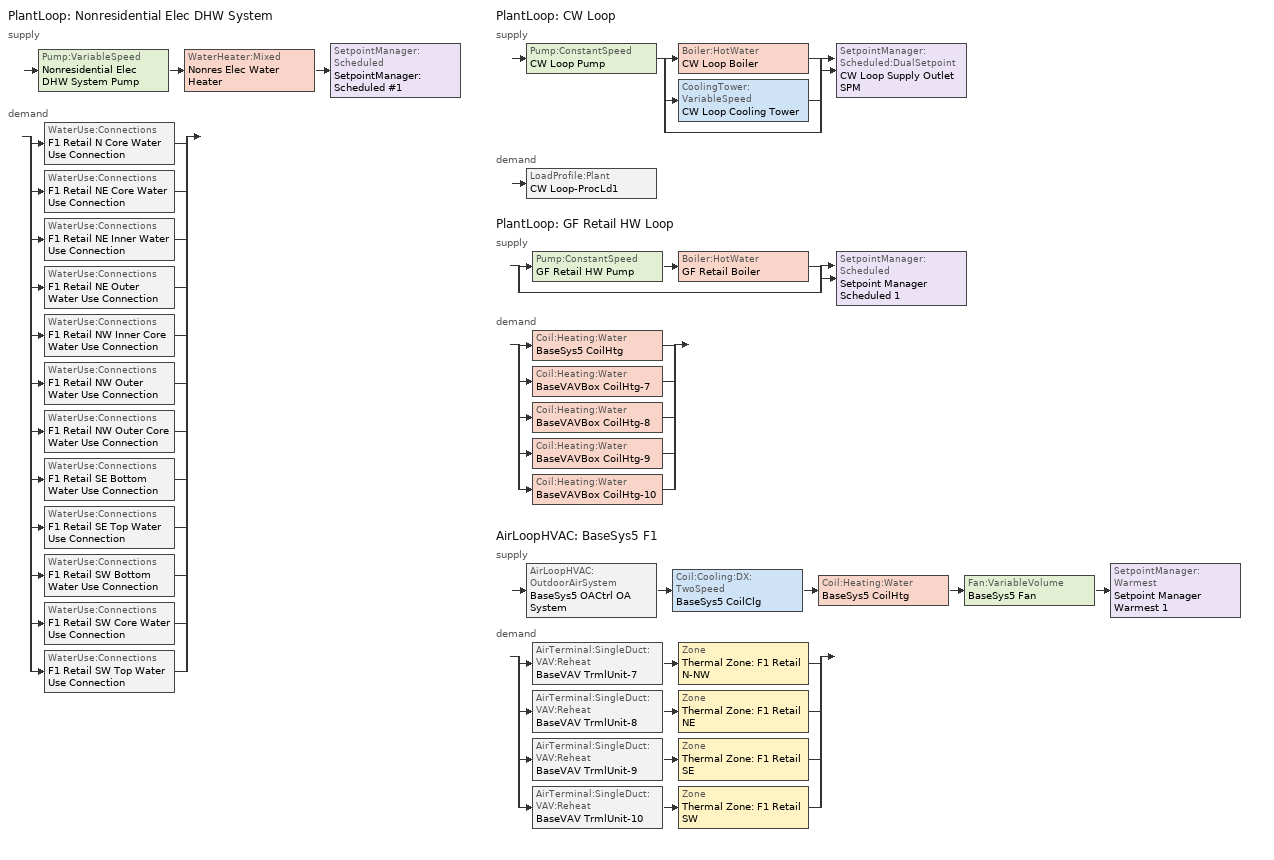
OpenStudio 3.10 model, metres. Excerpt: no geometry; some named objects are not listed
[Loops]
PlantLoop 'Nonresidential Elec DHW System'
 supply: Pump:VariableSpeed 'Nonresidential Elec DHW System Pump' > WaterHeater:Mixed 'Nonres Elec Water Heater' > SetpointManager:Scheduled 'SetpointManager:Scheduled #1'
 demand: split
  | WaterUse:Connections 'F1 Retail N Core Water Use Connection'
  | WaterUse:Connections 'F1 Retail NE Core Water Use Connection'
  | WaterUse:Connections 'F1 Retail NE Inner Water Use Connection'
  | WaterUse:Connections 'F1 Retail NE Outer Water Use Connection'
  | WaterUse:Connections 'F1 Retail NW Inner Core Water Use Connection'
  | WaterUse:Connections 'F1 Retail NW Outer Water Use Connection'
  | WaterUse:Connections 'F1 Retail NW Outer Core Water Use Connection'
  | WaterUse:Connections 'F1 Retail SE Bottom Water Use Connection'
  | WaterUse:Connections 'F1 Retail SE Top Water Use Connection'
  | WaterUse:Connections 'F1 Retail SW Bottom Water Use Connection'
  | WaterUse:Connections 'F1 Retail SW Core Water Use Connection'
  | WaterUse:Connections 'F1 Retail SW Top Water Use Connection'
PlantLoop 'CW Loop'
 supply: Pump:ConstantSpeed 'CW Loop Pump' > split
  | Boiler:HotWater 'CW Loop Boiler'
  | CoolingTower:VariableSpeed 'CW Loop Cooling Tower'
  | bypass
  join > SetpointManager:Scheduled:DualSetpoint 'CW Loop Supply Outlet SPM'
 demand: LoadProfile:Plant 'CW Loop-ProcLd1'
PlantLoop 'GF Retail HW Loop'
 supply: split
  | Pump:ConstantSpeed 'GF Retail HW Pump' > Boiler:HotWater 'GF Retail Boiler'
  | bypass
  join > SetpointManager:Scheduled 'Setpoint Manager Scheduled 1'
 demand: split
  | Coil:Heating:Water 'BaseSys5 CoilHtg'
  | Coil:Heating:Water 'BaseVAVBox CoilHtg-7'
  | Coil:Heating:Water 'BaseVAVBox CoilHtg-8'
  | Coil:Heating:Water 'BaseVAVBox CoilHtg-9'
  | Coil:Heating:Water 'BaseVAVBox CoilHtg-10'
AirLoopHVAC 'BaseSys5 F1'
 supply: AirLoopHVAC:OutdoorAirSystem 'BaseSys5 OACtrl OA System' > Coil:Cooling:DX:TwoSpeed 'BaseSys5 CoilClg' > Coil:Heating:Water 'BaseSys5 CoilHtg' > Fan:VariableVolume 'BaseSys5 Fan' > SetpointManager:Warmest 'Setpoint Manager Warmest 1'
 demand: split
  | AirTerminal:SingleDuct:VAV:Reheat 'BaseVAV TrmlUnit-7' > Zone 'Thermal Zone: F1 Retail N-NW'
  | AirTerminal:SingleDuct:VAV:Reheat 'BaseVAV TrmlUnit-8' > Zone 'Thermal Zone: F1 Retail NE'
  | AirTerminal:SingleDuct:VAV:Reheat 'BaseVAV TrmlUnit-9' > Zone 'Thermal Zone: F1 Retail SE'
  | AirTerminal:SingleDuct:VAV:Reheat 'BaseVAV TrmlUnit-10' > Zone 'Thermal Zone: F1 Retail SW'
[Sizing:Zone] Zone Cooling Design Supply Air Temperature Input Method=TemperatureDifference; Zone Cooling Design Supply Air Temperature {C}=14; Zone Cooling Design Supply Air Temperature Difference {deltaC}=11.1111; Zone Heating Design Supply Air Temperature Input Method=TemperatureDifference; Zone Heating Design Supply Air Temperature {C}=40; Zone Heating Design Supply Air Temperature Difference {deltaC}=13.8889; Zone Cooling Design Supply Air Humidity Ratio {kg-H2O/kg-air}=0.0085; Zone Heating Design Supply Air Humidity Ratio {kg-H2O/kg-air}=0.008; Zone Heating Sizing Factor=1; Zone Cooling Sizing Factor=1; Cooling Design Air Flow Method=DesignDay; Cooling Minimum Air Flow per Zone Floor Area {m3/s-m2}=0; Cooling Minimum Air Flow {m3/s}=0; Cooling Minimum Air Flow Fraction=0; Heating Design Air Flow Method=DesignDayWithLimit; Heating Maximum Air Flow per Zone Floor Area {m3/s-m2}=0; Heating Maximum Air Flow {m3/s}=0; Heating Maximum Air Flow Fraction=0.5; Account for Dedicated Outdoor Air System=No; Dedicated Outdoor Air System Control Strategy=NeutralSupplyAir; Dedicated Outdoor Air Low Setpoint Temperature for Design {C}=autosize; Dedicated Outdoor Air High Setpoint Temperature for Design {C}=autosize; Zone Load Sizing Method=Sensible Load Only No Latent Load; Zone Latent Cooling Design Supply Air Humidity Ratio Input Method=HumidityRatioDifference; Zone Cooling Design Supply Air Humidity Ratio Difference {kgWater/kgDryAir}=0.005; Zone Latent Heating Design Supply Air Humidity Ratio Input Method=HumidityRatioDifference; Zone Humidification Design Supply Air Humidity Ratio Difference {kgWater/kgDryAir}=0.005; Sizing Option=Coincident
Thermal Zone: F1 Retail N-NW; Thermal Zone: F1 Retail NE; Thermal Zone: F1 Retail SE; Thermal Zone: F1 Retail SW
[Zone equipment]
Thermal Zone: F1 Retail N-NW: BaseVAV TrmlUnit-7
Thermal Zone: F1 Retail NE: BaseVAV TrmlUnit-8
Thermal Zone: F1 Retail SE: BaseVAV TrmlUnit-9
Thermal Zone: F1 Retail SW: BaseVAV TrmlUnit-10
[PlantLoop] Glycol Concentration=0; Plant Loop Volume {m3}=Autocalculate; Load Distribution Scheme=Optimal
Name | Fluid Type | Maximum Loop Flow Rate {m3/s}
Nonresidential Elec DHW System
CW Loop | Water | 0.0440494
GF Retail HW Loop | Water | 0.00125363
[Sizing:Plant] Sizing Option=NonCoincident; Zone Timesteps in Averaging Window=1; Coincident Sizing Factor Mode=None
Name | Loop Type | Design Loop Exit Temperature {C} | Loop Design Temperature Difference {deltaC}
Nonresidential Elec DHW System | Heating | 57.2222 | 44.4444
CW Loop | Condenser | 29.4444 | 5.55556
GF Retail HW Loop | Heating | 82.2222 | 22.2222
[WaterHeater:Mixed]
Nonres Elec Water Heater: Tank Volume {m3}=0.113562; Setpoint Temperature Schedule=Nonres Elec Water Heater Setpoint Temp; Deadband Temperature Difference {deltaC}=2; Maximum Temperature Limit {C}=82.22; Heater Control Type=Cycle; Heater Maximum Capacity {W}=8743.98; Heater Fuel Type=Electricity; Heater Thermal Efficiency=0.99; Off Cycle Parasitic Fuel Consumption Rate {W}=0; Off Cycle Parasitic Fuel Type=NaturalGas; Off Cycle Parasitic Heat Fraction to Tank=0.8; On Cycle Parasitic Fuel Consumption Rate {W}=0; On Cycle Parasitic Fuel Type=NaturalGas; Ambient Temperature Indicator=Schedule; Ambient Temperature Schedule=Nonres Elec Water Heater Ambient Temperature; Off Cycle Loss Coefficient to Ambient Temperature {W/K}=0.745632; On Cycle Loss Coefficient to Ambient Temperature {W/K}=0.745632; Use Side Effectiveness=1; Source Side Effectiveness=1; Use Side Design Flow Rate {m3/s}=autosize; Source Side Design Flow Rate {m3/s}=autosize; Indirect Water Heating Recovery Time {hr}=1.5; Source Side Flow Control Mode=IndirectHeatPrimarySetpoint
[WaterHeater:Sizing]
Nonres Elec Water Heater: Design Mode=PeakDraw; Time Storage Can Meet Peak Draw {hr}=0.538503; Time for Tank Recovery {hr}=0; Nominal Tank Volume for Autosizing Plant Connections {m3}=1
[Pump:VariableSpeed]
Nonresidential Elec DHW System Pump: Rated Pump Head {Pa}=0; Pump Control Type=Intermittent; Skin Loss Radiative Fraction=0.5; Design Power Sizing Method=PowerPerFlowPerPressure; Design Electric Power per Unit Flow Rate {W/(m3/s)}=348701.1; Design Shaft Power per Unit Flow Rate per Unit Head {W-s/m3-Pa}=1.28205; Design Minimum Flow Rate Fraction=0
[SetpointManager:Scheduled] Control Variable=Temperature
Name | Schedule | Setpoint Node or NodeList
SetpointManager:Scheduled #1 | Nonresidential Elec DHW System Supply Temp Schedule | Nonresidential Elec DHW System Supply Mixer Outlet Node
Setpoint Manager Scheduled 1 | GF Retail HW Loop Supply Temp Schedule | GF Retail HW Loop Supply Mixer Outlet Node
[WaterUse:Connections] Drain Water Heat Exchanger Type=None; Drain Water Heat Exchanger Destination=Plant
Name | Water Use Equipment Name 1
F1 Retail N Core Water Use Connection | F1 Retail N Core Water Use Equipment
F1 Retail NE Core Water Use Connection | F1 Retail NE Core Water Use Equipment
F1 Retail NE Inner Water Use Connection | F1 Retail NE Inner Water Use Equipment
F1 Retail NE Outer Water Use Connection | F1 Retail NE Outer Water Use Equipment
F1 Retail NW Inner Core Water Use Connection | F1 Retail NW Inner Core Water Use Equipment
F1 Retail NW Outer Water Use Connection | F1 Retail NW Outer Water Use Equipment
F1 Retail NW Outer Core Water Use Connection | F1 Retail NW Outer Core Water Use Equipment
F1 Retail SE Bottom Water Use Connection | F1 Retail SE Bottom Water Use Equipment
F1 Retail SE Top Water Use Connection | F1 Retail SE Top Water Use Equipment
F1 Retail SW Bottom Water Use Connection | F1 Retail SW Bottom Water Use Equipment
F1 Retail SW Core Water Use Connection | F1 Retail SW Core Water Use Equipment
F1 Retail SW Top Water Use Connection | F1 Retail SW Top Water Use Equipment
[WaterUse:Equipment:Definition]
Name | Peak Flow Rate {m3/s} | Target Temperature Schedule
F1 Retail N Core Water Use Definition | 5.3573e-06 | F1 Retail N Core Target SHW Temp
F1 Retail NE Core Water Use Definition | 4.63334e-06 | F1 Retail NE Core Target SHW Temp
F1 Retail NE Inner Water Use Definition | 4.63334e-06 | F1 Retail NE Inner Target SHW Temp
F1 Retail NE Outer Water Use Definition | 4.63334e-06 | F1 Retail NE Outer Target SHW Temp
F1 Retail NW Inner Core Water Use Definition | 4.63334e-06 | F1 Retail NW Inner Core Target SHW Temp
F1 Retail NW Outer Water Use Definition | 4.63334e-06 | F1 Retail NW Outer Target SHW Temp
F1 Retail NW Outer Core Water Use Definition | 4.63334e-06 | F1 Retail NW Outer Core Target SHW Temp
F1 Retail SE Bottom Water Use Definition | 4.63334e-06 | F1 Retail SE Bottom Target SHW Temp
F1 Retail SE Top Water Use Definition | 4.63334e-06 | F1 Retail SE Top Target SHW Temp
F1 Retail SW Bottom Water Use Definition | 4.63334e-06 | F1 Retail SW Bottom Target SHW Temp
F1 Retail SW Core Water Use Definition | 4.63334e-06 | F1 Retail SW Core Target SHW Temp
F1 Retail SW Top Water Use Definition | 4.98084e-06 | F1 Retail SW Top Target SHW Temp
[WaterUse:Equipment] Flow Rate Fraction Schedule=RetailServiceHotWater
Name | Water Use Equipment Definition
F1 Retail N Core Water Use Equipment | F1 Retail N Core Water Use Definition
F1 Retail NE Core Water Use Equipment | F1 Retail NE Core Water Use Definition
F1 Retail NE Inner Water Use Equipment | F1 Retail NE Inner Water Use Definition
F1 Retail NE Outer Water Use Equipment | F1 Retail NE Outer Water Use Definition
F1 Retail NW Inner Core Water Use Equipment | F1 Retail NW Inner Core Water Use Definition
F1 Retail NW Outer Water Use Equipment | F1 Retail NW Outer Water Use Definition
F1 Retail NW Outer Core Water Use Equipment | F1 Retail NW Outer Core Water Use Definition
F1 Retail SE Bottom Water Use Equipment | F1 Retail SE Bottom Water Use Definition
F1 Retail SE Top Water Use Equipment | F1 Retail SE Top Water Use Definition
F1 Retail SW Bottom Water Use Equipment | F1 Retail SW Bottom Water Use Definition
F1 Retail SW Core Water Use Equipment | F1 Retail SW Core Water Use Definition
F1 Retail SW Top Water Use Equipment | F1 Retail SW Top Water Use Definition
[Boiler:HotWater] Fuel Type=NaturalGas; Water Outlet Upper Temperature Limit {C}=99; Boiler Flow Mode=ConstantFlow; Off Cycle Parasitic Fuel Load {W}=0; Sizing Factor=1
Name | Nominal Capacity {W} | Nominal Thermal Efficiency | Efficiency Curve Temperature Evaluation Variable | Normalized Boiler Efficiency Curve | Design Water Flow Rate {m3/s} | On Cycle Parasitic Electric Load {W}
CW Loop Boiler | 634722 | 0.835 | EnteringBoiler | BlrHWCondBlrFIRRatio_fQRatioTewtSI | 0.0273325 | 378.803
GF Retail Boiler | 116514 | 0.84 | LeavingBoiler | BlrHWBlrFIRRatio_fQRatioSI | 0.00125433 | 34.7676
[CoolingTower:VariableSpeed]
CW Loop Cooling Tower: Model Type=CoolToolsCrossFlow; Design Inlet Air Wet-Bulb Temperature {C}=23.8889; Design Approach Temperature {deltaC}=5.55556; Design Range Temperature {deltaC}=5.55556; Design Water Flow Rate {m3/s}=0.0440494; Design Air Flow Rate {m3/s}=34.2684; Design Fan Power {W}=13016; Fan Power Ratio Function of Air Flow Rate Ratio Curve=Cooling Tower Variable Speed 1 Fan Power Ratio Curve; Minimum Air Flow Rate Ratio=0.5; Fraction of Tower Capacity in Free Convection Regime=0.125; Basin Heater Capacity {W/K}=0; Basin Heater Setpoint Temperature {C}=2; Evaporation Loss Mode=SaturatedExit; Evaporation Loss Factor {percent/K}=0.2; Drift Loss Percent {percent}=0.008; Blowdown Calculation Mode=ConcentrationRatio; Blowdown Concentration Ratio=3; Number of Cells=1; Sizing Factor=1
[Pump:ConstantSpeed] Fraction of Motor Inefficiencies to Fluid Stream=0; Pump Control Type=Intermittent; Design Power Sizing Method=PowerPerFlowPerPressure; Design Electric Power per Unit Flow Rate {W/(m3/s)}=348701.1; Design Shaft Power per Unit Flow Rate per Unit Head {W-s/m3-Pa}=1.28205
Name | Rated Flow Rate {m3/s} | Rated Pump Head {Pa} | Rated Power Consumption {W} | Motor Efficiency
CW Loop Pump | 0.0440494 | 59781.34 | 4064.89 | 0.924
GF Retail HW Pump | 0.00125363 | 180527 | 377.539 | 0.855
[LoadProfile:Plant]
CW Loop-ProcLd1: Load Schedule=CW Loop-ProcLd1-LdSch; Peak Flow Rate {m3/s}=1.00011; Flow Rate Fraction Schedule=CW Loop-ProcLd1-FlwSch; Plant Loop Fluid Type=Water; Degree of SubCooling {C}=5; Degree of Loop SubCooling {C}=20
[SetpointManager:Scheduled:DualSetpoint]
CW Loop Supply Outlet SPM: High Setpoint Schedule=CW Loop Supply Temp Schedule; Low Setpoint Schedule=CW Loop Heating Supply Temp Schedule; Setpoint Node or NodeList=CW Loop Supply Mixer Outlet Node
[AirLoopHVAC]
BaseSys5 F1: Availability Schedule=RetailHVACAvail; Design Supply Air Flow Rate {m3/s}=8.31241; Design Return Air Flow Fraction of Supply Air Flow=1
[Sizing:System]
BaseSys5 F1: Central Heating Maximum System Air Flow Ratio=0.5; Preheat Design Temperature {C}=5.68434e-14; Preheat Design Humidity Ratio {kg-H2O/kg-Air}=0; Precool Design Temperature {C}=5.68434e-14; Precool Design Humidity Ratio {kg-H2O/kg-Air}=0; Central Cooling Design Supply Air Temperature {C}=12.7778; Central Heating Design Supply Air Temperature {C}=15.5556; Sizing Option=Coincident; 100% Outdoor Air in Cooling=No; 100% Outdoor Air in Heating=No; Central Cooling Design Supply Air Humidity Ratio {kg-H2O/kg-Air}=0.0085; Central Heating Design Supply Air Humidity Ratio {kg-H2O/kg-Air}=0.008; Zone Maximum Outdoor Air Fraction=1; Cooling Supply Air Flow Rate Per Floor Area {m3/s-m2}=0.00996765; Cooling Fraction of Autosized Cooling Supply Air Flow Rate=1; Cooling Supply Air Flow Rate Per Unit Cooling Capacity {m3/s-W}=3.94755e-05; Heating Supply Air Flow Rate Per Floor Area {m3/s-m2}=0.00996765; Heating Fraction of Autosized Heating Supply Air Flow Rate=1; Heating Fraction of Autosized Cooling Supply Air Flow Rate=1; Heating Supply Air Flow Rate Per Unit Heating Capacity {m3/s-W}=3.15882e-05; Cooling Design Capacity Method=CoolingDesignCapacity; Cooling Design Capacity {W}=autosize; Cooling Design Capacity Per Floor Area {W/m2}=234.7; Fraction of Autosized Cooling Design Capacity=1; Heating Design Capacity Method=HeatingDesignCapacity; Heating Design Capacity {W}=autosize; Heating Design Capacity Per Floor Area {W/m2}=157; Fraction of Autosized Heating Design Capacity=1; Central Cooling Capacity Control Method=OnOff; Occupant Diversity=autosize
[Fan:VariableVolume]
BaseSys5 Fan: Availability Schedule=Always On Discrete; Fan Total Efficiency=0.6084; Pressure Rise {Pa}=1220.1; Maximum Flow Rate {m3/s}=8.31241; Fan Power Minimum Flow Rate Input Method=FixedFlowRate; Fan Power Minimum Flow Fraction=0; Fan Power Minimum Air Flow Rate {m3/s}=2.11966; Motor Efficiency=0.936; Motor In Airstream Fraction=1; Fan Power Coefficient 1=0.04076; Fan Power Coefficient 2=0.088045; Fan Power Coefficient 3=-0.072926; Fan Power Coefficient 4=0.94374; Fan Power Coefficient 5=0
[Coil:Heating:Water] Availability Schedule=Always On Discrete; Performance Input Method=NominalCapacity; Rated Inlet Water Temperature {C}=82.2222; Rated Inlet Air Temperature {C}=16.6; Rated Outlet Water Temperature {C}=60; Rated Outlet Air Temperature {C}=32.2
Name | Rated Capacity {W}
BaseSys5 CoilHtg | 28245.7
BaseVAVBox CoilHtg-7 | 29994.1
BaseVAVBox CoilHtg-8 | 21649.7
BaseVAVBox CoilHtg-9 | 14433.2
BaseVAVBox CoilHtg-10 | 22191
[Controller:WaterCoil] Action=Normal
Controller Water Coil 1: Water Coil=BaseSys5 CoilHtg; Controller Convergence Tolerance {deltaC}=0.1; Maximum Actuated Flow {m3/s}=0.000380101; Minimum Actuated Flow {m3/s}=0
Controller Water Coil 2: Water Coil=BaseVAVBox CoilHtg-7
Controller Water Coil 3: Water Coil=BaseVAVBox CoilHtg-8
Controller Water Coil 4: Water Coil=BaseVAVBox CoilHtg-9
Controller Water Coil 5: Water Coil=BaseVAVBox CoilHtg-10
[Coil:Cooling:DX:TwoSpeed]
BaseSys5 CoilClg: Availability Schedule=Always On Discrete; Rated High Speed Total Cooling Capacity {W}=161563; Rated High Speed Sensible Heat Ratio=Autosize; Rated High Speed COP {W/W}=3.42235; Rated High Speed Air Flow Rate {m3/s}=8.31241; Rated High Speed Evaporator Fan Power Per Volume Flow Rate 2017 {W/(m3/s)}=773.3; Rated High Speed Evaporator Fan Power Per Volume Flow Rate 2023 {W/(m3/s)}=934.4; Unit Internal Static Air Pressure {Pa}=773.3; Total Cooling Capacity Function of Temperature Curve=CoilClgDXQRatio_fTwbToadbSI; Total Cooling Capacity Function of Flow Fraction Curve=CoilClgDXDblQRatio_fCFMRatio; Energy Input Ratio Function of Temperature Curve=CoilClgDXEIRRatio_fTwbToadbSI; Energy Input Ratio Function of Flow Fraction Curve=CoilClgDXDblEIRRatio_fCFMRatio; Part Load Fraction Correlation Curve=CoilClgDXEIRRatio_fQFrac; Rated Low Speed Total Cooling Capacity {W}=80781.4; Rated Low Speed Sensible Heat Ratio=Autosize; Rated Low Speed COP {W/W}=3.42235; Rated Low Speed Air Flow Rate {m3/s}=4.15621; Rated Low Speed Evaporator Fan Power Per Volume Flow Rate 2017 {W/(m3/s)}=773.3; Rated Low Speed Evaporator Fan Power Per Volume Flow Rate 2023 {W/(m3/s)}=934.4; Low Speed Total Cooling Capacity Function of Temperature Curve=CoilClgDXQRatio_fTwbToadbSI 1; Low Speed Energy Input Ratio Function of Temperature Curve=CoilClgDXEIRRatio_fTwbToadbSI 1; Condenser Type=AirCooled; Minimum Outdoor Dry-Bulb Temperature for Compressor Operation {C}=-25; High Speed Evaporative Condenser Effectiveness=0.9; High Speed Evaporative Condenser Air Flow Rate {m3/s}=Autosize; High Speed Evaporative Condenser Pump Rated Power Consumption {W}=Autosize; Low Speed Evaporative Condenser Effectiveness=0.9; Low Speed Evaporative Condenser Air Flow Rate {m3/s}=Autosize; Low Speed Evaporative Condenser Pump Rated Power Consumption {W}=Autosize; Basin Heater Capacity {W/K}=0; Basin Heater Setpoint Temperature {C}=2
[Controller:OutdoorAir]
BaseSys5 OACtrl: Minimum Outdoor Air Flow Rate {m3/s}=0; Maximum Outdoor Air Flow Rate {m3/s}=Autosize; Economizer Control Type=DifferentialDryBulb; Economizer Control Action Type=ModulateFlow; Economizer Maximum Limit Enthalpy {J/kg}=116300; Lockout Type=NoLockout; Minimum Limit Type=FixedMinimum; Minimum Outdoor Air Schedule=BaseSys5 OACtrl Schedule; Maximum Fraction of Outdoor Air Schedule=BaseSys5 OACtrl Max OA Schedule; Controller Mechanical Ventilation=BaseSys5 OACtrl Mech Vent Controller; High Humidity Control=No; High Humidity Outdoor Air Flow Ratio=1; Control High Indoor Humidity Based on Outdoor Humidity Ratio=Yes; Heat Recovery Bypass Control Type=BypassWhenWithinEconomizerLimits; Economizer Operation Staging=InterlockedWithMechanicalCooling
[Controller:MechanicalVentilation]
BaseSys5 OACtrl Mech Vent Controller: Availability Schedule=Always On Discrete
[AirLoopHVAC:OutdoorAirSystem]
BaseSys5 OACtrl OA System: Controller=BaseSys5 OACtrl
[SetpointManager:Warmest]
Setpoint Manager Warmest 1: Control Variable=Temperature; Minimum Setpoint Temperature {C}=12.7778; Maximum Setpoint Temperature {C}=15.5556; Strategy=MaximumTemperature; Setpoint Node or NodeList=BaseSys5 Fan Outlet Node
[AirTerminal:SingleDuct:VAV:Reheat] Availability Schedule=Always On Discrete; Zone Minimum Air Flow Input Method=FixedFlowRate; Constant Minimum Air Flow Fraction=0.3; Maximum Hot Water or Steam Flow Rate {m3/s}=AutoSize; Minimum Hot Water or Steam Flow Rate {m3/s}=0; Convergence Tolerance=0.001; Damper Heating Action=Reverse; Maximum Flow Fraction During Reheat=0.5; Maximum Reheat Air Temperature {C}=35; Control For Outdoor Air=No
Name | Maximum Air Flow Rate {m3/s} | Fixed Minimum Air Flow Rate {m3/s} | Reheat Coil
BaseVAV TrmlUnit-7 | 2.82461 | 0.720272 | BaseVAVBox CoilHtg-7
BaseVAV TrmlUnit-8 | 2.03881 | 0.519897 | BaseVAVBox CoilHtg-8
BaseVAV TrmlUnit-9 | 1.35921 | 0.346598 | BaseVAVBox CoilHtg-9
BaseVAV TrmlUnit-10 | 2.08978 | 0.532895 | BaseVAVBox CoilHtg-10
[Curve:Biquadratic]
Name | Coefficient1 Constant | Coefficient2 x | Coefficient3 x**2 | Coefficient4 y | Coefficient5 y**2 | Coefficient6 x*y | Minimum Value of x | Maximum Value of x | Minimum Value of y | Maximum Value of y | Minimum Curve Output | Maximum Curve Output
CoilClgDXQRatio_fTwbToadbSI; CoilClgDXQRatio_fTwbToadbSI 1 | 0.86779 | 0.014245 | 0.000554 | -0.007569 | 3.2e-05 | -0.000191 | 13.89 | 25 | 23.89 | 46.11 | 0.77 | 1.29
CoilClgDXEIRRatio_fTwbToadbSI; CoilClgDXEIRRatio_fTwbToadbSI 1 | 0.116709 | 0.028458 | -0.000411 | 0.021422 | 0.000162 | -0.00068 | 13.89 | 25 | 23.89 | 46.11 | 0.77 | 1.33
BlrHWCondBlrFIRRatio_fQRatioTewtSI | 1.19381 | -0.110825 | 0.039514 | -0.006371 | 3.8e-05 | 0.00083 | 0.1 | 1 | 15.56 | 71.1 | 0.93 | 1.05
[Curve:Cubic]
Name | Coefficient1 Constant | Coefficient2 x | Coefficient3 x**2 | Coefficient4 x**3 | Minimum Value of x | Maximum Value of x | Minimum Curve Output | Maximum Curve Output
CoilClgDXEIRRatio_fQFrac | 0 | 5.1091 | -8.5515 | 4.4744 | 0.7 | 1 | 0.92 | 1
CoilClgDXDblEIRRatio_fCFMRatio | 1.00795 | 0.345441 | -0.692289 | 0.338899 | 0 | 100
CoilClgDXDblQRatio_fCFMRatio | 0.472786 | 1.24334 | -1.03871 | 0.322578 | 0 | 100 | 0.47
Cooling Tower Variable Speed 1 Fan Power Ratio Curve | -0.0093 | 0.0512 | -0.0838 | 1.0419 | 0.15 | 1
[Curve:Quadratic]
BlrHWBlrFIRRatio_fQRatioSI: Coefficient1 Constant=0.6267; Coefficient2 x=0.674; Coefficient3 x**2=-0.3073; Minimum Value of x=0; Maximum Value of x=100; Minimum Curve Output=0.75
[Schedule:Day]
OnDay; AllOnHVACAvailDay; BaseSys5 OACtrl Schedule Week 1 Summer; BaseSys5 OACtrl Schedule Week 1 Winter: 1, 0, 1, 2, 0, 1, 3, 0, 1, 4, 0, 1, 5, 0, 1, 6, 0, 1, 7, 0, 1, 8, 0, 1, 9, 0, 1, 10, 0, 1, 11, 0, 1, 12, 0, 1, 13, 0, 1, 14, 0, 1, 15, 0, 1, 16, 0, 1, 17, 0, 1, 18, 0, 1, 19, 0, 1, 20, 0, 1, 21, 0, 1, 22, 0, 1, 23, 0, 1, 24, 0, 1
OffDay: 1, 0, 0, 2, 0, 0, 3, 0, 0, 4, 0, 0, 5, 0, 0, 6, 0, 0, 7, 0, 0, 8, 0, 0, 9, 0, 0, 10, 0, 0, 11, 0, 0, 12, 0, 0, 13, 0, 0, 14, 0, 0, 15, 0, 0, 16, 0, 0, 17, 0, 0, 18, 0, 0, 19, 0, 0, 20, 0, 0, 21, 0, 0, 22, 0, 0, 23, 0, 0, 24, 0, 0
RetailServiceHotWaterSun: 1, 0, 0.07, 2, 0, 0.07, 3, 0, 0.07, 4, 0, 0.06, 5, 0, 0.06, 6, 0, 0.06, 7, 0, 0.07, 8, 0, 0.1, 9, 0, 0.12, 10, 0, 0.14, 11, 0, 0.29, 12, 0, 0.31, 13, 0, 0.36, 14, 0, 0.36, 15, 0, 0.34, 16, 0, 0.35, 17, 0, 0.37, 18, 0, 0.34, 19, 0, 0.25, 20, 0, 0.27, 21, 0, 0.21, 22, 0, 0.16, 23, 0, 0.1, 24, 0, 0.06
RetailServiceHotWaterWD: 1, 0, 0.04, 2, 0, 0.05, 3, 0, 0.05, 4, 0, 0.04, 5, 0, 0.04, 6, 0, 0.04, 7, 0, 0.04, 8, 0, 0.15, 9, 0, 0.23, 10, 0, 0.32, 11, 0, 0.41, 12, 0, 0.57, 13, 0, 0.62, 14, 0, 0.61, 15, 0, 0.5, 16, 0, 0.45, 17, 0, 0.46, 18, 0, 0.47, 19, 0, 0.42, 20, 0, 0.34, 21, 0, 0.33, 22, 0, 0.23, 23, 0, 0.13, 24, 0, 0.08
RetailServiceHotWaterSat: 1, 0, 0.11, 2, 0, 0.1, 3, 0, 0.08, 4, 0, 0.06, 5, 0, 0.06, 6, 0, 0.06, 7, 0, 0.07, 8, 0, 0.2, 9, 0, 0.24, 10, 0, 0.27, 11, 0, 0.42, 12, 0, 0.54, 13, 0, 0.59, 14, 0, 0.6, 15, 0, 0.49, 16, 0, 0.48, 17, 0, 0.47, 18, 0, 0.46, 19, 0, 0.44, 20, 0, 0.36, 21, 0, 0.29, 22, 0, 0.22, 23, 0, 0.16, 24, 0, 0.13
RetailHVACAvailSun; BaseSys5 OACtrl Schedule Week 1 Sunday; BaseSys5 OACtrl Schedule Week 1 Holiday; BaseSys5 OACtrl Schedule Week 1 Custom 1; BaseSys5 OACtrl Schedule Week 1 Custom 2: 1, 0, 0, 2, 0, 0, 3, 0, 0, 4, 0, 0, 5, 0, 0, 6, 0, 0, 7, 0, 0, 8, 0, 0, 9, 0, 1, 10, 0, 1, 11, 0, 1, 12, 0, 1, 13, 0, 1, 14, 0, 1, 15, 0, 1, 16, 0, 1, 17, 0, 1, 18, 0, 1, 19, 0, 1, 20, 0, 0, 21, 0, 0, 22, 0, 0, 23, 0, 0, 24, 0, 0
RetailHVACAvailWD; BaseSys5 OACtrl Schedule Week 1 Monday; BaseSys5 OACtrl Schedule Week 1 Tuesday; BaseSys5 OACtrl Schedule Week 1 Wednesday; BaseSys5 OACtrl Schedule Week 1 Thursday; BaseSys5 OACtrl Schedule Week 1 Friday: 1, 0, 0, 2, 0, 0, 3, 0, 0, 4, 0, 0, 5, 0, 0, 6, 0, 0, 7, 0, 1, 8, 0, 1, 9, 0, 1, 10, 0, 1, 11, 0, 1, 12, 0, 1, 13, 0, 1, 14, 0, 1, 15, 0, 1, 16, 0, 1, 17, 0, 1, 18, 0, 1, 19, 0, 1, 20, 0, 1, 21, 0, 1, 22, 0, 0, 23, 0, 0, 24, 0, 0
RetailHVACAvailSat; BaseSys5 OACtrl Schedule Week 1 Saturday: 1, 0, 0, 2, 0, 0, 3, 0, 0, 4, 0, 0, 5, 0, 0, 6, 0, 0, 7, 0, 1, 8, 0, 1, 9, 0, 1, 10, 0, 1, 11, 0, 1, 12, 0, 1, 13, 0, 1, 14, 0, 1, 15, 0, 1, 16, 0, 1, 17, 0, 1, 18, 0, 1, 19, 0, 1, 20, 0, 1, 21, 0, 1, 22, 0, 1, 23, 0, 0, 24, 0, 0
Nonres Elec Water Heater Ambient Temperature Day Schedule: 24, 0, 20
Nonres Elec Water Heater Setpoint Temp Day Schedule; Nonresidential Elec DHW System Supply Temp Schedule Day Schedule; F1 Retail N Core Target SHW Temp Default Day; F1 Retail NE Core Target SHW Temp Default Day; F1 Retail NE Inner Target SHW Temp Default Day; F1 Retail NE Outer Target SHW Temp Default Day; F1 Retail NW Inner Core Target SHW Temp Default Day; F1 Retail NW Outer Target SHW Temp Default Day; F1 Retail NW Outer Core Target SHW Temp Default Day; F1 Retail SE Bottom Target SHW Temp Default Day; F1 Retail SE Top Target SHW Temp Default Day; F1 Retail SW Bottom Target SHW Temp Default Day; F1 Retail SW Core Target SHW Temp Default Day; F1 Retail SW Top Target SHW Temp Default Day: 24, 0, 57.2222
CW Loop Supply Temp Schedule Day Schedule: 24, 0, 29.4444
CW Loop Heating Supply Temp Schedule Day Schedule: 24, 0, 15.5556
GF Retail HW Loop Supply Temp Schedule Day Schedule: 24, 0, 82.2222
BaseSys5 OACtrl Max OA Schedule Day Schedule: 24, 0, 1
[Schedule:Week]
RetailServiceHotWaterWk: RetailServiceHotWaterSun, RetailServiceHotWaterWD, RetailServiceHotWaterWD, RetailServiceHotWaterWD, RetailServiceHotWaterWD, RetailServiceHotWaterWD, RetailServiceHotWaterSat, RetailServiceHotWaterSun, OnDay, OffDay, RetailServiceHotWaterSun, RetailServiceHotWaterSun
RetailHVACAvailWk: RetailHVACAvailSun, RetailHVACAvailWD, RetailHVACAvailWD, RetailHVACAvailWD, RetailHVACAvailWD, RetailHVACAvailWD, RetailHVACAvailSat, RetailHVACAvailSun, AllOnHVACAvailDay, AllOnHVACAvailDay, RetailHVACAvailSun, RetailHVACAvailSun
BaseSys5 OACtrl Schedule Week 1: BaseSys5 OACtrl Schedule Week 1 Sunday, BaseSys5 OACtrl Schedule Week 1 Monday, BaseSys5 OACtrl Schedule Week 1 Tuesday, BaseSys5 OACtrl Schedule Week 1 Wednesday, BaseSys5 OACtrl Schedule Week 1 Thursday, BaseSys5 OACtrl Schedule Week 1 Friday, BaseSys5 OACtrl Schedule Week 1 Saturday, BaseSys5 OACtrl Schedule Week 1 Holiday, BaseSys5 OACtrl Schedule Week 1 Summer, BaseSys5 OACtrl Schedule Week 1 Winter, BaseSys5 OACtrl Schedule Week 1 Custom 1, BaseSys5 OACtrl Schedule Week 1 Custom 2
[Schedule:Year]
RetailServiceHotWater: 12, 31, RetailServiceHotWaterWk
RetailHVACAvail: 12, 31, RetailHVACAvailWk
BaseSys5 OACtrl Schedule: 12, 31, BaseSys5 OACtrl Schedule Week 1
[Schedule:File] External File=External:File #1; Rows to Skip at Top=4; Column Separator=Comma; Interpolate to Timestep=Yes; Minutes per Item=60
Name | Column Number
CW Loop-ProcLd1-LdSch | 9
CW Loop-ProcLd1-FlwSch | 10
[Schedule:Ruleset]
Name | Default Day Schedule
Nonres Elec Water Heater Ambient Temperature | Nonres Elec Water Heater Ambient Temperature Day Schedule
Nonres Elec Water Heater Setpoint Temp | Nonres Elec Water Heater Setpoint Temp Day Schedule
Nonresidential Elec DHW System Supply Temp Schedule | Nonresidential Elec DHW System Supply Temp Schedule Day Schedule
F1 Retail N Core Target SHW Temp | F1 Retail N Core Target SHW Temp Default Day
F1 Retail NE Core Target SHW Temp | F1 Retail NE Core Target SHW Temp Default Day
F1 Retail NE Inner Target SHW Temp | F1 Retail NE Inner Target SHW Temp Default Day
F1 Retail NE Outer Target SHW Temp | F1 Retail NE Outer Target SHW Temp Default Day
F1 Retail NW Inner Core Target SHW Temp | F1 Retail NW Inner Core Target SHW Temp Default Day
F1 Retail NW Outer Target SHW Temp | F1 Retail NW Outer Target SHW Temp Default Day
F1 Retail NW Outer Core Target SHW Temp | F1 Retail NW Outer Core Target SHW Temp Default Day
F1 Retail SE Bottom Target SHW Temp | F1 Retail SE Bottom Target SHW Temp Default Day
F1 Retail SE Top Target SHW Temp | F1 Retail SE Top Target SHW Temp Default Day
F1 Retail SW Bottom Target SHW Temp | F1 Retail SW Bottom Target SHW Temp Default Day
F1 Retail SW Core Target SHW Temp | F1 Retail SW Core Target SHW Temp Default Day
F1 Retail SW Top Target SHW Temp | F1 Retail SW Top Target SHW Temp Default Day
CW Loop Supply Temp Schedule | CW Loop Supply Temp Schedule Day Schedule
CW Loop Heating Supply Temp Schedule | CW Loop Heating Supply Temp Schedule Day Schedule
GF Retail HW Loop Supply Temp Schedule | GF Retail HW Loop Supply Temp Schedule Day Schedule
BaseSys5 OACtrl Max OA Schedule | BaseSys5 OACtrl Max OA Schedule Day Schedule
[Schedule:Constant]
Always On Discrete: Value=1
